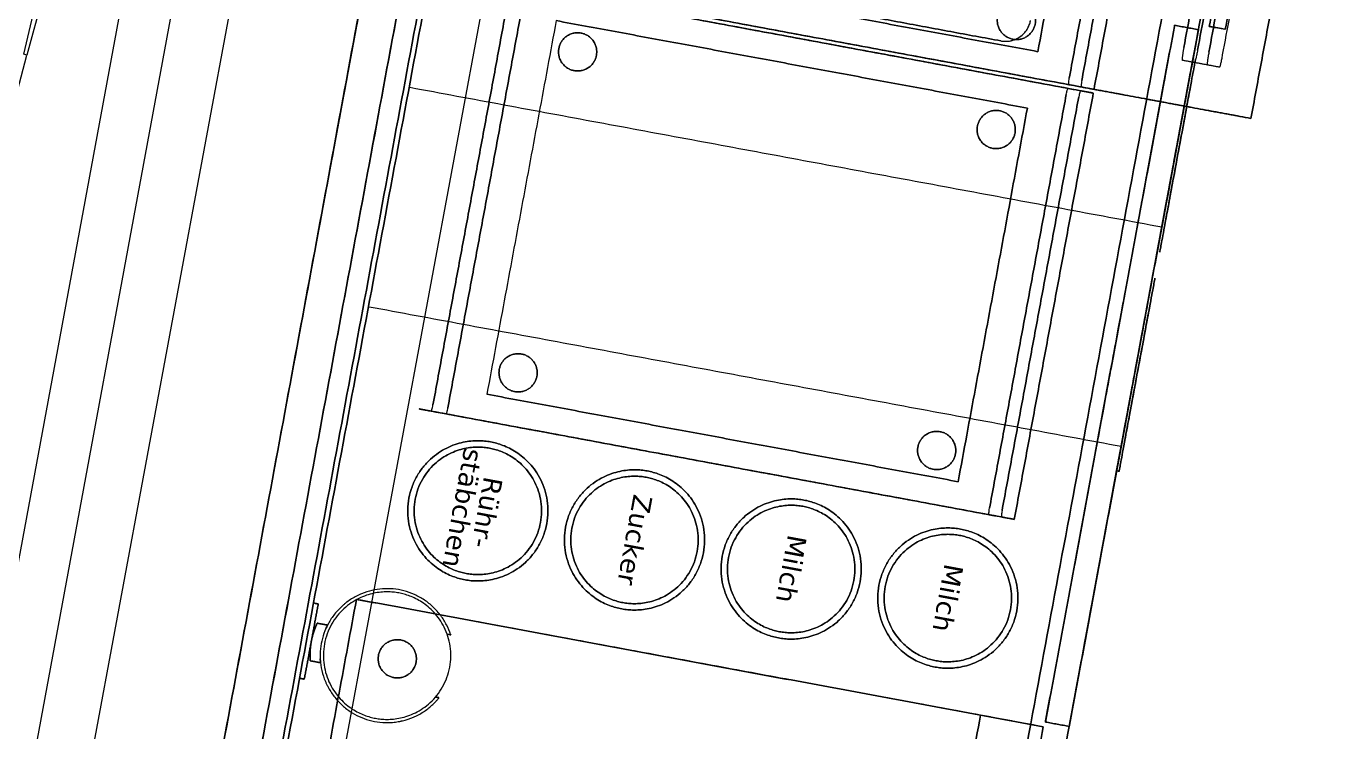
# Model space of a CAD drawing. Header units: millimetres. Extents: x 2027740 to 2136289, y -1533552 to -1491502.
# Drawn here: x 2103195 to 2104223, y -1509597 to -1509043 of the extents above; entities that cross this region are included whole.
import ezdxf

# ---------------------------------------------------------------- set-up
doc = ezdxf.new("R2010")
doc.units = ezdxf.units.MM
doc.header["$MEASUREMENT"] = 0
doc.linetypes.add('DGN Style 4', pattern=[5874.535883, 2935.433295, -1467.716648, 3.669292, -1467.716648])
doc.layers.add('10_Einrichtung', color=7, linetype='Continuous', lineweight=0)
doc.styles.add('Rossmann', font='ARIALN.TTF', dxfattribs={"height": 100})
doc.styles.add('Style-Verdana', font='verdana.ttf')
doc.styles.add('Zeissig', font='verdana.ttf')
doc.dimstyles.new('Rossmann', dxfattribs={"dimtxt": 100, "dimasz": 75, "dimexe": 50, "dimexo": 0.0625, "dimgap": 50, "dimtad": 1, "dimdec": 3, "dimlfac": 0.001, "dimzin": 3, "dimtxsty": 'Rossmann', "dimcen": 0, "dimadec": 3, "dimazin": 0, "dimtfac": 1, "dimtdec": 0, "dimtofl": 0, "dimtmove": 0, "dimatfit": 1, "dimfxl": 200, "dimfxlon": 1, "dimfrac": 2, "dimtolj": 1, "dimtzin": 3, "dimarcsym": 0})

# ---------------------------------------------------------------- blocks, each defined once
blk = doc.blocks.new('_Oblique')
at = {"color": 0, "linetype": 'ByBlock', "lineweight": -2}
blk.add_line((0.5, 0.5), (-0.5, -0.5), dxfattribs=at)
blk = doc.blocks.new('*D111')
at = {"layer": '10_Einrichtung', "color": 0, "linetype": 'ByBlock', "lineweight": -2, "transparency": 16777216}
for p, q in [((2101940.2, -1508328.6), (2101985.8, -1508082.8)), ((2103433.1, -1508605), (2103478.6, -1508359.1))]:
    blk.add_line(p, q, dxfattribs=at)
at = {"layer": '10_Einrichtung', "color": 1, "linetype": 'Continuous', "lineweight": -2, "transparency": 16777216}
blk.add_line((2103469.5, -1508408.3), (2101976.6, -1508132), dxfattribs=at)
at = {"layer": 'Defpoints', "color": 0, "linetype": 'Continuous', "lineweight": 0, "transparency": 16777216}
for p in [(2101976.6, -1508132), (2101875.1, -1508680.5), (2103102.2, -1510393)]:
    blk.add_point(p, dxfattribs=at)
at = {"layer": '10_Einrichtung', "color": 1, "linetype": 'Continuous', "lineweight": -2, "transparency": 16777216, "xscale": 75, "yscale": 75, "zscale": 75}
for p, rotation in [((2101976.6, -1508132), 169.5133651908576), ((2103469.5, -1508408.3), 349.5133651908577)]:
    blk.add_blockref('_Oblique', p, dxfattribs=dict(at, rotation=rotation))
at = {"layer": '10_Einrichtung', "color": 0, "linetype": 'Continuous', "lineweight": 0, "transparency": 16777216, "insert": (2102743.1, -1508161.9), "char_height": 100, "attachment_point": 5, "rotation": 349.5134, "style": 'Rossmann'}
blk.add_mtext('\\A1;\\C1;1,518', dxfattribs=at)
blk = doc.blocks.new('*U164')
at = {"layer": '10_Einrichtung', "color": 7, "ltscale": 2148.433471}
for p, q in [((222, 500), (287.6, -387.1)), ((287.6, -387.1), (285.3, -387.6))]:
    blk.add_line(p, q, dxfattribs=at)
at = {"layer": '10_Einrichtung', "color": 7, "ltscale": 1.074217}
for p, q in [((285.3, -387.6), (290.8, -500.8)), ((297, -500.8), (287.6, -387.1))]:
    blk.add_line(p, q, dxfattribs=at)
blk = doc.blocks.new('*U181')
at = {"layer": '10_Einrichtung', "color": 7, "linetype": 'Continuous', "lineweight": 0}
for points in [[(1040, 324), (-1040, 324)], [(-1040, 324), (1040, 324)], [(-447.7, 324), (106, 324)], [(-447.7, 324), (106, 324)], [(-447.7, 324), (106, 324)], [(-447.7, 324), (106, 324)], [(-447.7, 305), (106, 305)], [(-447.7, 305), (106, 305)], [(106, 305), (-447.7, 305)], [(106, 305), (-447.7, 305)], [(-1010, 294), (1010, 294)], [(1010, 294), (-1010, 294)], [(-969.2, -296.4), (969.2, -296.4)], [(969.2, -296.4), (-969.2, -296.4)]]:
    blk.add_open_spline(points, degree=1, dxfattribs=at)
at = {"layer": '10_Einrichtung', "lineweight": 0}
for points, degree in [([(-448.7, 305), (-448.7, 324)], 1), ([(-448.7, 324), (107, 324)], 1), ([(-447.7, 324), (-448, 324), (-448.4, 324), (-448.7, 324)], 3), ([(107, 324), (-448.7, 324)], 1), ([(-448.7, 305), (-448.7, 324)], 1), ([(-448.7, 305), (-448.7, 324)], 1), ([(-448.7, 305), (-448.7, 324)], 1), ([(-448.7, 305), (-448.7, 324)], 1), ([(-448.7, 324), (-447.7, 324)], 1), ([(-447.7, 324), (-448.7, 324)], 1), ([(-448.7, 324), (-448.7, 305)], 1), ([(-448.7, 324), (107, 324)], 1), ([(-448.7, 305), (-448.7, 324)], 1), ([(107, 324), (-448.7, 324)], 1), ([(-448.7, 324), (-448.4, 324), (-448, 324), (-447.7, 324)], 3), ([(-448.7, 305), (-448.7, 324)], 1), ([(-447.7, 324), (106, 324)], 1), ([(106, 324), (-447.7, 324)], 1), ([(-447.7, 324), (106, 324)], 1), ([(106, 324), (-447.7, 324)], 1), ([(-291.2, 324), (-291.2, -276)], 1), ([(-291.2, 324), (-291.2, -276)], 1), ([(-116.2, 324), (-116.2, -276)], 1), ([(-116.2, 324), (-116.2, -276)], 1), ([(-96.7, 326), (-96.7, 324)], 1), ([(-96.7, 326), (-96.7, 324)], 1), ([(-96.7, 326), (-96.7, 324)], 1), ([(107, 324), (106, 324)], 1), ([(106, 324), (107, 324)], 1), ([(106, 324), (107, 324)], 1), ([(107, 324), (106, 324)], 1), ([(107, 305), (107, 324)], 1), ([(107, 305), (107, 324)], 1), ([(107, 305), (107, 324)], 1), ([(107, 324), (107, 305)], 1), ([(107, 305), (107, 324)], 1), ([(107, 305), (107, 324)], 1), ([(107, 305), (107, 324)], 1), ([(107, 305), (107, 324)], 1), ([(-448.7, 305), (107, 305)], 1), ([(-448.7, 305), (-448.4, 305), (-448, 305), (-447.7, 305)], 3), ([(-448.7, 305), (107, 305)], 1), ([(-447.7, 305), (-448.7, 305)], 1), ([(-448.7, 305), (-447.7, 305)], 1), ([(-448.7, 305), (107, 305)], 1), ([(-447.7, 305), (-448, 305), (-448.4, 305), (-448.7, 305)], 3), ([(-448.7, 305), (107, 305)], 1), ([(-447.7, 305), (106, 305)], 1), ([(-447.7, 305), (106, 305)], 1), ([(-447.7, 305), (106, 305)], 1), ([(-447.7, 305), (106, 305)], 1), ([(106, 305), (107, 305)], 1), ([(107, 305), (106, 305)], 1), ([(106, 305), (106.3, 305), (106.7, 305), (107, 305)], 3), ([(106, 305), (107, 305)], 1), ([(709, 304), (111, 304)], 1), ([(709, 304), (111, 304)], 1), ([(111, 304), (111, -244)], 1), ([(111, 304), (111, 254)], 1), ([(111, 304), (111, -244)], 1), ([(709, 304), (111, 304)], 1), ([(111, 304), (709, 304)], 1), ([(111, -244), (111, 304)], 1), ([(111, 304), (111, 254)], 1), ([(111, 254), (111, -244)], 1), ([(111, 254), (111, -244)], 1), ([(709, 254), (111, 254)], 1), ([(709, 254), (111, 254)], 1), ([(111, 254), (111, -244)], 1), ([(709, 254), (111, 254)], 1), ([(111, 254), (709, 254)], 1), ([(125, -166.5), (125, -169)], 1), ([(125, -166.5), (125, -169)], 1), ([(125, -166.5), (125, -169)], 1), ([(125, -166.5), (125, -169)], 1), ([(175, -166.5), (175, -168.9)], 1), ([(175, -166.5), (175, -168.9)], 1), ([(175, -166.5), (175, -168.9)], 1), ([(175, -168.9), (175, -166.5)], 1), ([(709, -244), (111, -244)], 1), ([(709, -244), (111, -244)], 1), ([(111, -244), (709, -244)], 1), ([(709, -244), (111, -244)], 1), ([(135, -262.6), (135, -270.8)], 1), ([(135, -262.6), (135, -270.8)], 1), ([(135, -262.6), (135, -270.8)], 1), ([(135, -262.6), (135, -270.8)], 1), ([(135, -262.6), (136, -262.9), (137, -263.2), (138, -263.4)], 3), ([(138, -263.4), (137, -263.2), (136, -262.9), (135, -262.6)], 3), ([(135, -262.6), (135, -270.8)], 1), ([(135, -270.8), (135, -262.6)], 1), ([(135, -270.8), (135, -262.6)], 1), ([(135, -270.8), (135, -262.6)], 1), ([(135, -270.8), (135, -262.6)], 1), ([(135, -270.8), (135, -262.6)], 1), ([(138, -263.4), (137, -263.2), (136, -262.9), (135, -262.6)], 3), ([(135, -262.6), (136, -262.9), (137, -263.2), (138, -263.4)], 3), ([(135, -262.6), (135, -270.8)], 1), ([(135, -270.8), (135, -262.6)], 1), ([(165, -262.6), (164, -262.9), (163, -263.2), (162, -263.4)], 3), ([(162, -263.4), (163, -263.2), (164, -262.9), (165, -262.6)], 3), ([(165, -262.6), (164, -262.9), (163, -263.2), (162, -263.4)], 3), ([(162, -263.4), (163, -263.2), (164, -262.9), (165, -262.6)], 3), ([(165, -262.6), (165, -270.8)], 1), ([(165, -262.6), (165, -270.8)], 1), ([(165, -262.6), (165, -270.8)], 1), ([(165, -262.6), (165, -270.8)], 1), ([(165, -262.6), (165, -270.8)], 1), ([(165, -262.6), (165, -270.8)], 1), ([(165, -270.8), (165, -262.6)], 1), ([(165, -270.8), (165, -262.6)], 1), ([(165, -270.8), (165, -262.6)], 1), ([(165, -270.8), (165, -262.6)], 1), ([(165, -270.8), (165, -262.6)], 1), ([(165, -262.6), (165, -270.8)], 1), ([(970, -276.6), (-970, -276.6)], 1), ([(970, -276.6), (-970, -276.6)], 1), ([(970, -276.6), (-970, -276.6)], 1), ([(970, -276.6), (-970, -276.6)], 1), ([(970, -276.6), (-970, -276.6)], 1), ([(970, -276.6), (-970, -276.6)], 1), ([(970, -276.6), (-970, -276.6)], 1), ([(970, -276.6), (-970, -276.6)], 1), ([(970, -276.6), (-970, -276.6)], 1), ([(970, -276.6), (-970, -276.6)], 1), ([(970, -276.6), (-970, -276.6)], 1), ([(970, -276.6), (-970, -276.6)], 1), ([(970, -276.6), (-970, -276.6)], 1), ([(970, -276.6), (-970, -276.6)], 1), ([(970, -276.6), (-970, -276.6)], 1), ([(970, -276.6), (-970, -276.6)], 1), ([(970, -276.6), (-970, -276.6)], 1), ([(-970, -276.6), (970, -276.6)], 1), ([(970, -276.6), (-970, -276.6)], 1), ([(-970, -276.6), (970, -276.6)], 1), ([(970, -276.6), (-970, -276.6)], 1), ([(-970, -276.6), (970, -276.6)], 1), ([(970, -276.6), (-970, -276.6)], 1), ([(-970, -276.6), (970, -276.6)], 1), ([(970, -276.6), (-970, -276.6)], 1), ([(970, -276.6), (-970, -276.6)], 1), ([(970, -276.6), (-970, -276.6)], 1), ([(-970, -276.6), (970, -276.6)], 1), ([(970, -276.6), (-970, -276.6)], 1), ([(-970, -276.6), (970, -276.6)], 1), ([(970, -276.6), (-970, -276.6)], 1), ([(970, -276.6), (-970, -276.6)], 1), ([(970, -276.6), (-970, -276.6)], 1), ([(-970, -276.6), (970, -276.6)], 1), ([(970, -276.6), (-970, -276.6)], 1), ([(-970, -276.6), (970, -276.6)], 1), ([(970, -276.6), (-970, -276.6)], 1), ([(-970, -276.6), (970, -276.6)], 1), ([(970, -276.6), (-970, -276.6)], 1), ([(-970, -276.6), (970, -276.6)], 1), ([(970, -276.6), (-970, -276.6)], 1), ([(120, -272.8), (120, -275.8)], 1), ([(150, -272.8), (120, -272.8)], 1), ([(150, -272.8), (120, -272.8)], 1), ([(120, -272.8), (120, -275.8)], 1), ([(120, -272.8), (120, -275.8)], 1), ([(120, -272.8), (120, -275.8)], 1), ([(120, -272.8), (120, -275.8)], 1), ([(150, -272.8), (120, -272.8)], 1), ([(120, -272.8), (150, -272.8)], 1), ([(120, -272.8), (120, -275.8)], 1), ([(120, -272.8), (150, -272.8)], 1), ([(120, -272.8), (150, -272.8)], 1), ([(120, -275.8), (120, -272.8)], 1), ([(120, -275.8), (120, -272.8)], 1), ([(120, -275.8), (120, -272.8)], 1), ([(120, -275.8), (120, -272.8)], 1), ([(150, -272.8), (120, -272.8)], 1), ([(120, -272.8), (150, -272.8)], 1), ([(120, -272.8), (120, -275.8)], 1), ([(120, -272.8), (120, -275.8)], 1), ([(180, -272.8), (150, -272.8)], 1), ([(180, -272.8), (150, -272.8)], 1), ([(150, -272.8), (180, -272.8)], 1), ([(180, -272.8), (150, -272.8)], 1), ([(150, -272.8), (180, -272.8)], 1), ([(150, -272.8), (180, -272.8)], 1), ([(150, -272.8), (180, -272.8)], 1), ([(180, -272.8), (150, -272.8)], 1), ([(180, -272.8), (180, -275.8)], 1), ([(180, -272.8), (180, -275.8)], 1), ([(180, -272.8), (180, -275.8)], 1), ([(180, -272.8), (180, -275.8)], 1), ([(180, -275.8), (180, -272.8)], 1), ([(180, -272.8), (180, -275.8)], 1), ([(180, -275.8), (180, -272.8)], 1), ([(180, -275.8), (180, -272.8)], 1), ([(180, -275.8), (180, -272.8)], 1), ([(180, -275.8), (180, -272.8)], 1), ([(180, -272.8), (180, -275.8)], 1), ([(180, -275.8), (180, -272.8)], 1), ([(970, -280.6), (-970, -280.6)], 1), ([(970, -280.6), (-970, -280.6)], 1), ([(970, -280.6), (-970, -280.6)], 1), ([(970, -280.6), (-970, -280.6)], 1), ([(970, -280.6), (-970, -280.6)], 1), ([(970, -280.6), (-970, -280.6)], 1), ([(970, -280.6), (-970, -280.6)], 1), ([(970, -280.6), (-970, -280.6)], 1), ([(970, -280.6), (-970, -280.6)], 1), ([(970, -280.6), (-970, -280.6)], 1), ([(970, -280.6), (-970, -280.6)], 1), ([(970, -280.6), (-970, -280.6)], 1), ([(970, -280.6), (-970, -280.6)], 1), ([(970, -280.6), (-970, -280.6)], 1), ([(970, -280.6), (-970, -280.6)], 1), ([(-970, -280.6), (970, -280.6)], 1), ([(970, -280.6), (-970, -280.6)], 1), ([(-970, -280.6), (970, -280.6)], 1), ([(970, -280.6), (-970, -280.6)], 1), ([(-970, -280.6), (970, -280.6)], 1), ([(970, -280.6), (-970, -280.6)], 1), ([(-970, -280.6), (970, -280.6)], 1), ([(970, -280.6), (-970, -280.6)], 1), ([(-970, -280.6), (970, -280.6)], 1), ([(970, -280.6), (-970, -280.6)], 1), ([(-970, -280.6), (970, -280.6)], 1), ([(970, -280.6), (-970, -280.6)], 1), ([(-970, -280.6), (970, -280.6)], 1), ([(970, -280.6), (-970, -280.6)], 1), ([(-970, -280.6), (970, -280.6)], 1), ([(970, -280.6), (-970, -280.6)], 1), ([(-970, -280.6), (970, -280.6)], 1), ([(970, -280.6), (-970, -280.6)], 1), ([(-970, -280.6), (970, -280.6)], 1), ([(970, -280.6), (-970, -280.6)], 1), ([(-970, -280.6), (970, -280.6)], 1), ([(970, -280.6), (-970, -280.6)], 1), ([(970, -296.4), (-970, -296.4)], 1), ([(970, -296.4), (-970, -296.4)], 1), ([(970, -296.4), (-970, -296.4)], 1), ([(970, -296.4), (-970, -296.4)], 1), ([(969, -296.4), (-969, -296.4)], 1), ([(-969, -296.4), (969, -296.4)], 1), ([(969, -296.4), (-969, -296.4)], 1), ([(-969, -296.4), (969, -296.4)], 1), ([(969, -296.4), (-969, -296.4)], 1), ([(969, -296.4), (-969, -296.4)], 1), ([(969, -296.4), (-969, -296.4)], 1), ([(-969, -296.4), (969, -296.4)], 1), ([(970, -326), (-970, -326)], 1), ([(-970, -326), (970, -326)], 1), ([(970, -326), (-970, -326)], 1), ([(-970, -326), (970, -326)], 1), ([(969, -326), (-969, -326)], 1), ([(969, -326), (-969, -326)], 1), ([(969, -326), (-969, -326)], 1), ([(969, -326), (-969, -326)], 1), ([(969, -326), (-969, -326)], 1), ([(969, -326), (-969, -326)], 1), ([(-969, -326), (969, -326)], 1), ([(969, -326), (-969, -326)], 1)]:
    blk.add_open_spline(points, degree=degree, dxfattribs=at)
for points, weights, degree, knots in [([(-271.7, 326), (-271.7, 326), (-425.7, 326), (-425.7, 326), (-425.7, 326), (-271.7, 326), (-271.7, 326)], [1, 0.333333333333, 0.333333333333, 1, 0.333333333333, 0.333333333333, 1], 3, [0, 0, 0, 0, 0.5, 0.5, 0.5, 1, 1, 1, 1]), ([(-271.7, 324), (-271.7, 324), (-425.7, 324), (-425.7, 324), (-425.7, 324), (-271.7, 324), (-271.7, 324)], [1, 0.333333333333, 0.333333333333, 1, 0.333333333333, 0.333333333333, 1], 3, [0, 0, 0, 0, 0.5, 0.5, 0.5, 1, 1, 1, 1]), ([(-291.2, 324), (-291.2, 324), (-406.2, 324), (-406.2, 324), (-406.2, 324), (-291.2, 324), (-291.2, 324)], [1, 0.333333333333, 0.333333333333, 1, 0.333333333333, 0.333333333333, 1], 3, [0, 0, 0, 0, 0.5, 0.5, 0.5, 1, 1, 1, 1]), ([(-293.2, 326), (-293.2, 326), (-404.2, 326), (-404.2, 326), (-404.2, 326), (-293.2, 326), (-293.2, 326)], [1, 0.333333333333, 0.333333333333, 1, 0.333333333333, 0.333333333333, 1], 3, [0, 0, 0, 0, 0.5, 0.5, 0.5, 1, 1, 1, 1]), ([(-96.7, 326), (-96.7, 326), (-250.7, 326), (-250.7, 326), (-250.7, 326), (-96.7, 326), (-96.7, 326)], [1, 0.333333333333, 0.333333333333, 1, 0.333333333333, 0.333333333333, 1], 3, [0, 0, 0, 0, 0.5, 0.5, 0.5, 1, 1, 1, 1]), ([(-96.7, 324), (-96.7, 324), (-250.7, 324), (-250.7, 324), (-250.7, 324), (-96.7, 324), (-96.7, 324)], [1, 0.333333333333, 0.333333333333, 1, 0.333333333333, 0.333333333333, 1], 3, [0, 0, 0, 0, 0.5, 0.5, 0.5, 1, 1, 1, 1]), ([(-116.2, 324), (-116.2, 324), (-231.2, 324), (-231.2, 324), (-231.2, 324), (-116.2, 324), (-116.2, 324)], [1, 0.333333333333, 0.333333333333, 1, 0.333333333333, 0.333333333333, 1], 3, [0, 0, 0, 0, 0.5, 0.5, 0.5, 1, 1, 1, 1]), ([(-118.2, 326), (-118.2, 326), (-229.2, 326), (-229.2, 326), (-229.2, 326), (-118.2, 326), (-118.2, 326)], [1, 0.333333333333, 0.333333333333, 1, 0.333333333333, 0.333333333333, 1], 3, [0, 0, 0, 0, 0.5, 0.5, 0.5, 1, 1, 1, 1]), ([(80.4, 212), (80.4, 102), (-29.6, 102), (-29.6, 212), (-29.6, 322), (80.4, 322), (80.4, 212)], [1, 0.333333333333, 0.333333333333, 1, 0.333333333333, 0.333333333333, 1], 3, [0, 0, 0, 0, 0.5, 0.5, 0.5, 1, 1, 1, 1]), ([(80.4, 212), (80.4, 322), (-29.6, 322), (-29.6, 212), (-29.6, 102), (80.4, 102), (80.4, 212)], [1, 0.333333333333, 0.333333333333, 1, 0.333333333333, 0.333333333333, 1], 3, [0, 0, 0, 0, 0.5, 0.5, 0.5, 1, 1, 1, 1]), ([(75.4, 212), (75.4, 312), (-24.6, 312), (-24.6, 212), (-24.6, 112), (75.4, 112), (75.4, 212)], [1, 0.333333333333, 0.333333333333, 1, 0.333333333333, 0.333333333333, 1], 3, [0, 0, 0, 0, 0.5, 0.5, 0.5, 1, 1, 1, 1]), ([(80.4, 87), (80.4, -23), (-29.6, -23), (-29.6, 87), (-29.6, 197), (80.4, 197), (80.4, 87)], [1, 0.333333333333, 0.333333333333, 1, 0.333333333333, 0.333333333333, 1], 3, [0, 0, 0, 0, 0.5, 0.5, 0.5, 1, 1, 1, 1]), ([(80.4, 87), (80.4, 197), (-29.6, 197), (-29.6, 87), (-29.6, -23), (80.4, -23), (80.4, 87)], [1, 0.333333333333, 0.333333333333, 1, 0.333333333333, 0.333333333333, 1], 3, [0, 0, 0, 0, 0.5, 0.5, 0.5, 1, 1, 1, 1]), ([(75.4, 87), (75.4, 187), (-24.6, 187), (-24.6, 87), (-24.6, -13), (75.4, -13), (75.4, 87)], [1, 0.333333333333, 0.333333333333, 1, 0.333333333333, 0.333333333333, 1], 3, [0, 0, 0, 0, 0.5, 0.5, 0.5, 1, 1, 1, 1]), ([(80.4, -38), (80.4, -148), (-29.6, -148), (-29.6, -38), (-29.6, 72), (80.4, 72), (80.4, -38)], [1, 0.333333333333, 0.333333333333, 1, 0.333333333333, 0.333333333333, 1], 3, [0, 0, 0, 0, 0.5, 0.5, 0.5, 1, 1, 1, 1]), ([(80.4, -38), (80.4, 72), (-29.6, 72), (-29.6, -38), (-29.6, -148), (80.4, -148), (80.4, -38)], [1, 0.333333333333, 0.333333333333, 1, 0.333333333333, 0.333333333333, 1], 3, [0, 0, 0, 0, 0.5, 0.5, 0.5, 1, 1, 1, 1]), ([(75.4, -38), (75.4, 62), (-24.6, 62), (-24.6, -38), (-24.6, -138), (75.4, -138), (75.4, -38)], [1, 0.333333333333, 0.333333333333, 1, 0.333333333333, 0.333333333333, 1], 3, [0, 0, 0, 0, 0.5, 0.5, 0.5, 1, 1, 1, 1]), ([(80.4, -163), (80.4, -273), (-29.6, -273), (-29.6, -163), (-29.6, -53), (80.4, -53), (80.4, -163)], [1, 0.333333333333, 0.333333333333, 1, 0.333333333333, 0.333333333333, 1], 3, [0, 0, 0, 0, 0.5, 0.5, 0.5, 1, 1, 1, 1]), ([(80.4, -163), (80.4, -53), (-29.6, -53), (-29.6, -163), (-29.6, -273), (80.4, -273), (80.4, -163)], [1, 0.333333333333, 0.333333333333, 1, 0.333333333333, 0.333333333333, 1], 3, [0, 0, 0, 0, 0.5, 0.5, 0.5, 1, 1, 1, 1]), ([(75.4, -163), (75.4, -63), (-24.6, -63), (-24.6, -163), (-24.6, -263), (75.4, -263), (75.4, -163)], [1, 0.333333333333, 0.333333333333, 1, 0.333333333333, 0.333333333333, 1], 3, [0, 0, 0, 0, 0.5, 0.5, 0.5, 1, 1, 1, 1]), ([(125, -166.5), (125, -166.4), (124.9, -166.3), (124.8, -166.2), (124.7, -166.3)], [1, 0.868619939292, 1, 0.868619939292, 1], 2, [0, 0, 0, 0.5, 0.5, 1, 1, 1]), ([(124.7, -166.3), (124.8, -166.2), (124.9, -166.3), (125, -166.4), (125, -166.5)], [1, 0.868619939293, 1, 0.868619939293, 1], 2, [0, 0, 0, 0.5, 0.5, 1, 1, 1]), ([(136, -204), (136, -189), (151, -189), (166, -189), (166, -204), (166, -219), (151, -219), (136, -219), (136, -204)], [1, 0.707106781187, 1, 0.707106781187, 1, 0.707106781187, 1, 0.707106781187, 1], 2, [0, 0, 0, 0.25, 0.25, 0.5, 0.5, 0.75, 0.75, 1, 1, 1]), ([(136, -204), (136, -219), (151, -219), (166, -219), (166, -204), (166, -189), (151, -189), (136, -189), (136, -204)], [1, 0.707106781187, 1, 0.707106781187, 1, 0.707106781187, 1, 0.707106781187, 1], 2, [0, 0, 0, 0.25, 0.25, 0.5, 0.5, 0.75, 0.75, 1, 1, 1])]:
    blk.add_rational_spline(points, weights, degree=degree, knots=knots, dxfattribs=at)
at = {"layer": '10_Einrichtung', "color": 7, "linetype": 'Continuous', "lineweight": 0}
for points in [[(-288.7, 324), (-288.7, 324), (-408.7, 324), (-408.7, 324), (-408.7, 324), (-288.7, 324), (-288.7, 324)], [(-113.7, 324), (-113.7, 324), (-233.7, 324), (-233.7, 324), (-233.7, 324), (-113.7, 324), (-113.7, 324)], [(-288.7, 305), (-288.7, 305), (-408.7, 305), (-408.7, 305), (-408.7, 305), (-288.7, 305), (-288.7, 305)], [(-113.7, 305), (-113.7, 305), (-233.7, 305), (-233.7, 305), (-233.7, 305), (-113.7, 305), (-113.7, 305)]]:
    blk.add_rational_spline(points, [1, 0.333333333333, 0.333333333333, 1, 0.333333333333, 0.333333333333, 1], degree=3, knots=[0, 0, 0, 0, 0.5, 0.5, 0.5, 1, 1, 1, 1], dxfattribs=at)
at = {"layer": '10_Einrichtung', "color": 254, "lineweight": 0}
for points in [[(-291.2, 324), (-291.2, -276)], [(-116.2, 324), (-116.2, -276)]]:
    blk.add_open_spline(points, degree=1, dxfattribs=at)
for points in [[(75.4, 212), (75.4, 112), (-24.6, 112), (-24.6, 212), (-24.6, 312), (75.4, 312), (75.4, 212)], [(75.4, 87), (75.4, -13), (-24.6, -13), (-24.6, 87), (-24.6, 187), (75.4, 187), (75.4, 87)], [(75.4, -38), (75.4, -138), (-24.6, -138), (-24.6, -38), (-24.6, 62), (75.4, 62), (75.4, -38)], [(75.4, -163), (75.4, -263), (-24.6, -263), (-24.6, -163), (-24.6, -63), (75.4, -63), (75.4, -163)], [(200, -212.3), (200, -312.3), (100, -312.3), (100, -212.3), (100, -112.3), (200, -112.3), (200, -212.3)]]:
    blk.add_rational_spline(points, [1, 0.333333333333, 0.333333333333, 1, 0.333333333333, 0.333333333333, 1], degree=3, knots=[0, 0, 0, 0, 0.5, 0.5, 0.5, 1, 1, 1, 1], dxfattribs=at)
at = {"layer": '10_Einrichtung', "lineweight": 0}
blk.add_open_spline([(124.7, -166.3), (122.3, -167.6), (120, -169.1), (117.8, -170.8), (115.5, -172.6), (113.4, -174.5), (111.5, -176.6), (109.5, -178.8), (107.7, -181.1), (106, -183.6), (105.2, -184.9), (104.5, -186.1), (103.7, -187.5), (103, -188.8), (102.4, -190.1), (101.8, -191.5), (100.6, -194.3), (99.7, -197.1), (99, -200), (98.3, -202.9), (97.8, -205.8), (97.6, -208.7), (97.4, -211.6), (97.5, -214.5), (97.7, -217.3), (98, -220.1), (98.5, -222.8), (99.2, -225.5), (99.9, -228.1), (100.8, -230.7), (101.9, -233.3), (103, -235.9), (104.4, -238.4), (105.9, -240.8), (107.5, -243.3), (109.3, -245.6), (111.3, -247.8), (112.4, -248.9), (113.4, -250), (114.5, -251), (115.1, -251.5), (115.6, -252), (116.2, -252.5), (116.5, -252.7), (116.8, -253), (117.1, -253.2), (117.4, -253.4), (117.7, -253.7), (118, -253.9), (120.3, -255.7), (122.8, -257.3), (125.5, -258.7), (128.1, -260.1), (130.8, -261.3), (133.6, -262.2), (136.4, -263.1), (139.1, -263.7), (142, -264.2), (144.7, -264.6), (147.4, -264.8), (150.2, -264.8), (153, -264.8), (155.7, -264.6), (158.4, -264.1), (161.3, -263.7), (164, -263), (166.8, -262.1), (169.6, -261.1), (172.3, -259.9), (174.9, -258.5), (176.2, -257.8), (177.5, -257.1), (178.7, -256.2), (179.4, -255.8), (180, -255.4), (180.6, -255), (180.9, -254.7), (181.2, -254.5), (181.5, -254.3), (181.6, -254.2), (181.8, -254.1), (181.9, -254), (182.1, -253.8), (182.2, -253.7), (182.4, -253.6), (184.7, -251.8), (186.9, -249.7), (188.9, -247.5), (190.9, -245.3), (192.7, -243), (194.3, -240.5), (195.8, -238.1), (197.2, -235.5), (198.3, -232.9), (199.4, -230.4), (200.3, -227.7), (200.9, -225.1), (201.6, -222.4), (202.1, -219.7), (202.3, -216.9), (202.5, -214.1), (202.6, -211.2), (202.3, -208.3), (202.1, -205.4), (201.7, -202.5), (200.9, -199.6), (200.6, -198.1), (200.2, -196.7), (199.7, -195.3), (199.4, -194.6), (199.2, -193.9), (198.9, -193.2), (198.8, -192.8), (198.6, -192.5), (198.5, -192.1), (198.4, -192), (198.3, -191.8), (198.3, -191.6), (198.2, -191.5), (198.1, -191.3), (198, -191.1), (196.8, -188.4), (195.4, -185.7), (193.7, -183.2), (192.1, -180.8), (190.3, -178.5), (188.2, -176.3), (186.3, -174.2), (184.1, -172.3), (181.9, -170.6), (180.8, -169.7), (179.6, -168.9), (178.5, -168.2), (177.9, -167.8), (177.3, -167.5), (176.7, -167.1), (176.4, -166.9), (176.1, -166.8), (175.8, -166.6), (175.7, -166.5), (175.5, -166.4), (175.4, -166.4), (175.3, -166.3), (175.3, -166.3), (175.3, -166.3), (175.2, -166.3), (175.2, -166.3), (175.2, -166.3), (175.1, -166.3), (175.1, -166.3), (175, -166.3), (175, -166.4), (175, -166.4), (175, -166.5)], degree=3, knots=[0, 0, 0, 0, 0.03125, 0.03125, 0.03125, 0.0625, 0.0625, 0.0625, 0.09375, 0.09375, 0.09375, 0.109375, 0.109375, 0.109375, 0.125, 0.125, 0.125, 0.15625, 0.15625, 0.15625, 0.1875, 0.1875, 0.1875, 0.21875, 0.21875, 0.21875, 0.25, 0.25, 0.25, 0.28125, 0.28125, 0.28125, 0.3125, 0.3125, 0.3125, 0.34375, 0.34375, 0.34375, 0.359375, 0.359375, 0.359375, 0.367188, 0.367188, 0.367188, 0.371094, 0.371094, 0.371094, 0.375, 0.375, 0.375, 0.40625, 0.40625, 0.40625, 0.4375, 0.4375, 0.4375, 0.46875, 0.46875, 0.46875, 0.5, 0.5, 0.5, 0.53125, 0.53125, 0.53125, 0.5625, 0.5625, 0.5625, 0.59375, 0.59375, 0.59375, 0.609375, 0.609375, 0.609375, 0.617188, 0.617188, 0.617188, 0.621094, 0.621094, 0.621094, 0.623047, 0.623047, 0.623047, 0.625, 0.625, 0.625, 0.65625, 0.65625, 0.65625, 0.6875, 0.6875, 0.6875, 0.71875, 0.71875, 0.71875, 0.75, 0.75, 0.75, 0.78125, 0.78125, 0.78125, 0.8125, 0.8125, 0.8125, 0.84375, 0.84375, 0.84375, 0.859375, 0.859375, 0.859375, 0.867188, 0.867188, 0.867188, 0.871094, 0.871094, 0.871094, 0.873047, 0.873047, 0.873047, 0.875, 0.875, 0.875, 0.90625, 0.90625, 0.90625, 0.9375, 0.9375, 0.9375, 0.96875, 0.96875, 0.96875, 0.984375, 0.984375, 0.984375, 0.992188, 0.992188, 0.992188, 0.996094, 0.996094, 0.996094, 0.998047, 0.998047, 0.998047, 0.998535, 0.998535, 0.998535, 0.999023, 0.999023, 0.999023, 0.999512, 0.999512, 0.999512, 1, 1, 1, 1], dxfattribs=at)
for points in [[(135, -270.8), (139.9, -272.1), (144.9, -272.8), (150, -272.8)], [(150, -272.8), (144.9, -272.8), (139.9, -272.1), (135, -270.8)], [(135, -270.8), (139.9, -272.1), (144.9, -272.8), (150, -272.8)], [(150, -272.8), (144.9, -272.8), (139.9, -272.1), (135, -270.8)], [(150, -272.8), (155.1, -272.8), (160.1, -272.1), (165, -270.8)], [(165, -270.8), (160.1, -272.1), (155.1, -272.8), (150, -272.8)], [(150, -272.8), (155.1, -272.8), (160.1, -272.1), (165, -270.8)], [(165, -270.8), (160.1, -272.1), (155.1, -272.8), (150, -272.8)]]:
    blk.add_rational_spline(points, [1, 0.993881698123, 0.993881698123, 1], degree=3, dxfattribs=at)
blk = doc.blocks.new('From Smart Solid')
at = {"layer": '10_Einrichtung', "color": 254, "linetype": 'Continuous', "lineweight": 0}
for points in [[(0, 15), (15, 15), (15, 0), (15, -15), (0, -15), (-15, -15), (-15, 0), (-15, 15), (0, 15)], [(0, 15), (-15, 15), (-15, 0), (-15, -15), (0, -15), (15, -15), (15, 0), (15, 15), (0, 15)]]:
    blk.add_rational_spline(points, [1, 0.707106781187, 1, 0.707106781187, 1, 0.707106781187, 1, 0.707106781187, 1], degree=2, knots=[0, 0, 0, 0.25, 0.25, 0.5, 0.5, 0.75, 0.75, 1, 1, 1], dxfattribs=at)
blk = doc.blocks.new('From Smart Solid_1')
at = {"layer": '10_Einrichtung', "color": 254, "linetype": 'Continuous', "lineweight": 0}
for points in [[(0, -15), (-15, -15), (-15, 0), (-15, 15), (0, 15), (15, 15), (15, 0), (15, -15), (0, -15)], [(0, -15), (15, -15), (15, 0), (15, 15), (0, 15), (-15, 15), (-15, 0), (-15, -15), (0, -15)]]:
    blk.add_rational_spline(points, [1, 0.707106781187, 1, 0.707106781187, 1, 0.707106781187, 1, 0.707106781187, 1], degree=2, knots=[0, 0, 0, 0.25, 0.25, 0.5, 0.5, 0.75, 0.75, 1, 1, 1], dxfattribs=at)
blk = doc.blocks.new('From Smart Solid_2')
at = {"layer": '10_Einrichtung', "color": 254, "linetype": 'Continuous', "lineweight": 0}
for points in [[(0, 15), (15, 15), (15, 0), (15, -15), (0, -15), (-15, -15), (-15, 0), (-15, 15), (0, 15)], [(0, 15), (-15, 15), (-15, 0), (-15, -15), (0, -15), (15, -15), (15, 0), (15, 15), (0, 15)]]:
    blk.add_rational_spline(points, [1, 0.707106781187, 1, 0.707106781187, 1, 0.707106781187, 1, 0.707106781187, 1], degree=2, knots=[0, 0, 0, 0.25, 0.25, 0.5, 0.5, 0.75, 0.75, 1, 1, 1], dxfattribs=at)
blk = doc.blocks.new('From Smart Solid_3')
at = {"layer": '10_Einrichtung', "color": 254, "linetype": 'Continuous', "lineweight": 0}
for points in [[(0, -15), (-15, -15), (-15, 0), (-15, 15), (0, 15), (15, 15), (15, 0), (15, -15), (0, -15)], [(0, -15), (15, -15), (15, 0), (15, 15), (0, 15), (-15, 15), (-15, 0), (-15, -15), (0, -15)]]:
    blk.add_rational_spline(points, [1, 0.707106781187, 1, 0.707106781187, 1, 0.707106781187, 1, 0.707106781187, 1], degree=2, knots=[0, 0, 0, 0.25, 0.25, 0.5, 0.5, 0.75, 0.75, 1, 1, 1], dxfattribs=at)
blk = doc.blocks.new('From Smart Solid_6')
at = {"layer": '10_Einrichtung', "color": 254, "linetype": 'Continuous', "lineweight": 0}
for points in [[(0, 15), (15, 15), (15, 0), (15, -15), (0, -15), (-15, -15), (-15, 0), (-15, 15), (0, 15)], [(0, 15), (-15, 15), (-15, 0), (-15, -15), (0, -15), (15, -15), (15, 0), (15, 15), (0, 15)]]:
    blk.add_rational_spline(points, [1, 0.707106781187, 1, 0.707106781187, 1, 0.707106781187, 1, 0.707106781187, 1], degree=2, knots=[0, 0, 0, 0.25, 0.25, 0.5, 0.5, 0.75, 0.75, 1, 1, 1], dxfattribs=at)
blk = doc.blocks.new('*U182')
at = {"layer": '10_Einrichtung', "color": 7, "linetype": 'Continuous', "lineweight": 0}
for points, degree in [([(100, 303.2), (-240, 303.2)], 1), ([(-240, 303.2), (100, 303.2)], 1), ([(100, 303.2), (-240, 303.2)], 1), ([(-240, 303.2), (100, 303.2)], 1), ([(100, 303.2), (100, 166.7)], 1), ([(100, 303.2), (100, 160)], 1), ([(100, 166.7), (100, 303.2)], 1), ([(100, 303.2), (100, 160)], 1), ([(100, 160), (100, 303.2)], 1), ([(100, 303.2), (100, 166.7)], 1), ([(55, 272.3), (-195, 272.3)], 1), ([(55, 272.3), (-195, 272.3)], 1), ([(35, 270.7), (-175, 270.7)], 1), ([(35, 270.7), (35, 262.9)], 1), ([(35, 270.7), (35, 262.9)], 1), ([(65, 271.8), (65, 261.8)], 1), ([(65, 271.8), (65, 251.8)], 1), ([(65, 271.8), (65, 251.8)], 1), ([(65, 271.8), (65, 261.8)], 1), ([(55, 261.3), (-195, 261.3)], 1), ([(-195, 261.3), (55, 261.3)], 1), ([(35, 257.9), (-175, 257.9)], 1), ([(35, 265.7), (35, 257.9)], 1), ([(35, 265.7), (35, 257.9)], 1), ([(35, 257.9), (35, 262.9)], 1), ([(65, 261.8), (65, 241.8)], 1), ([(65, 261.8), (65, 241.8)], 1), ([(55, 252.3), (-195, 252.3)], 1), ([(-195, 252.3), (55, 252.3)], 1), ([(65, 251.8), (65, 241.8)], 1), ([(65, 251.8), (65, 241.8)], 1), ([(55, 241.3), (-195, 241.3)], 1), ([(-195, 241.3), (55, 241.3)], 1), ([(100, 178), (-240, 178)], 1), ([(-240, 178), (100, 178)], 1), ([(100, 178), (-240, 178)], 1), ([(100, 178), (-240, 178)], 1), ([(-240, 178), (100, 178)], 1), ([(100, 178), (-240, 178)], 1), ([(-240, 178), (100, 178)], 1), ([(100, 166.7), (100, 173.5), (100, 177.3), (100, 178)], 3), ([(100, 178), (100, 177.9), (100, 177.9), (100, 177.8)], 3), ([(100, 177.8), (100, 178)], 1), ([(100, 178), (100, 177.3), (100, 173.5), (100, 166.7)], 3), ([(100, 177.8), (100, 177.8), (100, 177.8), (100, 177.8)], 3), ([(100, 177.8), (100, 177.1), (100, 174.5), (100, 170.1)], 3), ([(100, 177.8), (100, 177.8)], 1), ([(100, 170.1), (100, 174.5), (100, 177.1), (100, 177.8)], 3), ([(443, 178), (103, 178)], 1), ([(443, 178), (103, 178)], 1), ([(103, 178), (443, 178)], 1), ([(443, 178), (103, 178)], 1), ([(103, 178), (443, 178)], 1), ([(103, 178), (103, 177), (103, 170.3), (103, 158)], 3), ([(103, 177.8), (103, 177.9), (103, 177.9), (103, 178)], 3), ([(443, 178), (103, 178)], 1), ([(103, 178), (103, 177.8)], 1), ([(103, 178), (443, 178)], 1), ([(103, 170.1), (103, 174.5), (103, 177.1), (103, 177.8)], 3), ([(103, 177.8), (103, 177.8), (103, 177.8), (103, 177.8)], 3), ([(103, 177.8), (103, 177.8)], 1), ([(103, 177.8), (103, 177.1), (103, 174.5), (103, 170.1)], 3), ([(443, 158), (443, 170.3), (443, 177), (443, 178)], 3), ([(443, 178), (443, 177.9), (443, 177.9), (443, 177.8)], 3), ([(443, 177.8), (443, 178)], 1), ([(443, 177.8), (443, 177.8), (443, 177.8), (443, 177.8)], 3), ([(443, 177.8), (443, 177.1), (443, 174.5), (443, 170.1)], 3), ([(443, 177.8), (443, 177.8)], 1), ([(443, 170.1), (443, 174.5), (443, 177.1), (443, 177.8)], 3), ([(-235, 167.3), (95, 167.3)], 1), ([(95, 167.3), (-235, 167.3)], 1), ([(100, 170.1), (100, 170.1), (100, 170.1), (100, 170)], 3), ([(100, 170), (100, 170.1)], 1), ([(100, 170), (100, 169.8), (100, 169.5), (100, 169.2)], 3), ([(100, 169.2), (100, 170)], 1), ([(100, 169.2), (100, 169.2), (100, 169.2), (100, 169.2)], 3), ([(100, 169.2), (100, 168.8), (100, 168.3), (100, 167.8)], 3), ([(100, 169.2), (100, 169.2)], 1), ([(100, 167.8), (100, 168.3), (100, 168.8), (100, 169.2)], 3), ([(100, -287.3), (100, 167.8)], 1), ([(100, -287.3), (100, 167.8)], 1), ([(100, 167.8), (100, -287.3)], 1), ([(103, 170), (103, 170.1), (103, 170.1), (103, 170.1)], 3), ([(103, 170.1), (103, 170)], 1), ([(103, 169.2), (103, 169.5), (103, 169.8), (103, 170)], 3), ([(103, 170), (103, 169.2)], 1), ([(103, 167.8), (103, 168.3), (103, 168.8), (103, 169.2)], 3), ([(103, 169.2), (103, 169.2), (103, 169.2), (103, 169.2)], 3), ([(103, 169.2), (103, 169.2)], 1), ([(103, 169.2), (103, 168.8), (103, 168.3), (103, 167.8)], 3), ([(103, 167.8), (103, -287.3)], 1), ([(103, 167.8), (103, -287.3)], 1), ([(103, -287.3), (103, 167.8)], 1), ([(108, 167.3), (438, 167.3)], 1), ([(438, 167.3), (108, 167.3)], 1), ([(443, 170.1), (443, 170.1), (443, 170.1), (443, 170)], 3), ([(443, 170), (443, 170.1)], 1), ([(443, 170), (443, 169.8), (443, 169.5), (443, 169.2)], 3), ([(443, 169.2), (443, 170)], 1), ([(443, 169.2), (443, 169.2), (443, 169.2), (443, 169.2)], 3), ([(443, 169.2), (443, 168.8), (443, 168.3), (443, 167.8)], 3), ([(443, 169.2), (443, 169.2)], 1), ([(443, 167.8), (443, 168.3), (443, 168.8), (443, 169.2)], 3), ([(443, -287.3), (443, 167.8)], 1), ([(443, -287.3), (443, 167.8)], 1), ([(443, 167.8), (443, -287.3)], 1), ([(95, 157.3), (-235, 157.3)], 1), ([(-235, 157.3), (95, 157.3)], 1), ([(100, 160), (100, 159.3), (100, 158.7), (100, 158)], 3), ([(100, 158), (100, 158.7), (100, 159.3), (100, 160)], 3), ([(100, 158), (100, -275.6)], 1), ([(100, 158), (100, -275.6)], 1), ([(100, -275.6), (100, 158)], 1), ([(103, -275.6), (103, 158)], 1), ([(103, -275.6), (103, 158)], 1), ([(103, 158), (103, -275.6)], 1), ([(108, 157.3), (438, 157.3)], 1), ([(438, 157.3), (108, 157.3)], 1), ([(443, 158), (443, -275.6)], 1), ([(443, 158), (443, -275.6)], 1), ([(443, -275.6), (443, 158)], 1), ([(-219, 129.3), (79, 129.3)], 1), ([(-219, 129.3), (79, 129.3)], 1), ([(-219, 129.3), (79, 129.3)], 1), ([(-219, 129.3), (79, 129.3)], 1), ([(79, 129.3), (-219, 129.3)], 1), ([(79, 129.3), (79, -246.7)], 1), ([(79, -246.7), (79, 129.3)], 1), ([(79, 129.3), (79, -246.7)], 1), ([(124, 129.3), (422, 129.3)], 1), ([(124, 129.3), (124, -246.7)], 1), ([(124, 129.3), (422, 129.3)], 1), ([(124, 129.3), (422, 129.3)], 1), ([(124, 129.3), (422, 129.3)], 1), ([(422, 129.3), (124, 129.3)], 1), ([(124, -246.7), (124, 129.3)], 1), ([(124, 129.3), (124, -246.7)], 1), ([(422, 129.3), (422, -246.7)], 1), ([(422, -246.7), (422, 129.3)], 1), ([(422, 129.3), (422, -246.7)], 1), ([(76, 99.2), (76, -60.8)], 1), ([(76, 99.2), (76, -60.8)], 1), ([(76, -60.8), (76, 99.2)], 1), ([(124, -246.7), (422, -246.7)], 1), ([(124, -246.7), (422, -246.7)], 1), ([(124, -246.7), (422, -246.7)], 1), ([(124, -246.7), (422, -246.7)], 1), ([(124, -246.7), (422, -246.7)], 1), ([(108, -274.9), (438, -274.9)], 1), ([(438, -274.9), (108, -274.9)], 1), ([(443, -287.3), (443, -303.2), (443, -299.3), (443, -275.6)], 3), ([(108, -286.8), (438, -286.8)], 1), ([(438, -286.8), (108, -286.8)], 1)]:
    blk.add_open_spline(points, degree=degree, dxfattribs=at)
at = {"layer": '10_Einrichtung', "color": 254, "linetype": 'Continuous', "lineweight": 0}
for points in [[(-175, 270.7), (35, 270.7)], [(35, 270.7), (35, 265.7)], [(-175, 257.9), (35, 257.9)], [(35, 265.7), (35, 257.9)]]:
    blk.add_open_spline(points, degree=1, dxfattribs=at)
at = {"layer": '10_Einrichtung', "color": 7, "linetype": 'Continuous', "lineweight": 0}
for points, weights, degree in [([(65, 271.8), (65, 272.3), (55, 272.3)], [1, 0.707106781186, 1], 2), ([(55, 261.3), (65, 261.3), (65, 261.8)], [1, 0.707106781187, 1], 2), ([(55, 252.3), (65, 252.3), (65, 251.8)], [1, 0.707106781187, 1], 2), ([(55, 241.3), (60.9, 241.3), (65, 241.5), (65, 241.8)], [1, 0.804737854124, 0.804737854124, 1], 3), ([(103, 158), (103, 170.3), (103, 177), (103, 178)], [0.999929015706, 0.998663985691, 0.998687647123, 1], 3), ([(443, 178), (443, 177), (443, 170.3), (443, 158)], [1, 0.998687647123, 0.998663985691, 0.999929015706], 3), ([(76, 99.2), (76, 110.9), (67.7, 119.2), (56, 119.2)], [1, 0.804737854124, 0.804737854124, 1], 3), ([(76, 99.2), (76, 119.2), (56, 119.2)], [1, 0.707106781187, 1], 2), ([(443, -275.6), (443, -299.2), (443, -303.1), (443, -287.3)], [0.999866532345, 0.995413990167, 0.995414226148, 0.999867240288], 3)]:
    blk.add_rational_spline(points, weights, degree=degree, dxfattribs=at)
for points, knots in [([(95, 167.3), (95.7, 167.3), (96.3, 167.3), (96.9, 167.4), (97.2, 167.4), (97.5, 167.4), (97.8, 167.4), (97.9, 167.4), (98, 167.4), (98.2, 167.4), (98.2, 167.4), (98.3, 167.4), (98.4, 167.5), (98.4, 167.5), (98.5, 167.5), (98.5, 167.5), (99.5, 167.6), (100, 167.7), (100, 167.8)], [0, 0, 0, 0, 0.25, 0.25, 0.25, 0.375, 0.375, 0.375, 0.4375, 0.4375, 0.4375, 0.46875, 0.46875, 0.46875, 0.5, 0.5, 0.5, 1, 1, 1, 1]), ([(103, 167.8), (103, 167.7), (103.5, 167.6), (104.5, 167.5), (105.4, 167.4), (106.6, 167.3), (108, 167.3)], [0, 0, 0, 0, 0.5, 0.5, 0.5, 1, 1, 1, 1]), ([(438, 167.3), (438.7, 167.3), (439.3, 167.3), (439.9, 167.4), (440.2, 167.4), (440.5, 167.4), (440.8, 167.4), (440.9, 167.4), (441, 167.4), (441.2, 167.4), (441.2, 167.4), (441.3, 167.4), (441.4, 167.5), (441.4, 167.5), (441.4, 167.5), (441.4, 167.5), (441.5, 167.5), (441.5, 167.5), (441.5, 167.5), (442.5, 167.6), (443, 167.7), (443, 167.8)], [0, 0, 0, 0, 0.25, 0.25, 0.25, 0.375, 0.375, 0.375, 0.4375, 0.4375, 0.4375, 0.46875, 0.46875, 0.46875, 0.484375, 0.484375, 0.484375, 0.5, 0.5, 0.5, 1, 1, 1, 1]), ([(100, 158), (100, 157.8), (99.5, 157.7), (98.5, 157.5), (97.6, 157.4), (96.4, 157.3), (95, 157.3)], [0, 0, 0, 0, 0.5, 0.5, 0.5, 1, 1, 1, 1]), ([(108, 157.3), (107.3, 157.3), (106.7, 157.3), (106.1, 157.4), (105.8, 157.4), (105.5, 157.4), (105.2, 157.4), (105.1, 157.4), (105, 157.5), (104.8, 157.5), (104.8, 157.5), (104.7, 157.5), (104.6, 157.5), (104.6, 157.5), (104.6, 157.5), (104.5, 157.5), (104.5, 157.5), (104.5, 157.5), (104.5, 157.5), (104.5, 157.5), (104.5, 157.5), (104.5, 157.5), (103.5, 157.7), (103, 157.8), (103, 158)], [0, 0, 0, 0, 0.25, 0.25, 0.25, 0.375, 0.375, 0.375, 0.4375, 0.4375, 0.4375, 0.46875, 0.46875, 0.46875, 0.484375, 0.484375, 0.484375, 0.492188, 0.492188, 0.492188, 0.5, 0.5, 0.5, 1, 1, 1, 1]), ([(443, 158), (443, 157.9), (442.9, 157.8), (442.6, 157.7), (442.5, 157.7), (442.4, 157.7), (442.2, 157.6), (442.1, 157.6), (442, 157.6), (441.9, 157.6), (441.8, 157.6), (441.8, 157.6), (441.7, 157.5), (441.7, 157.5), (441.7, 157.5), (441.6, 157.5), (441.6, 157.5), (441.6, 157.5), (441.6, 157.5), (441.6, 157.5), (441.6, 157.5), (441.5, 157.5), (440.6, 157.4), (439.4, 157.3), (438, 157.3)], [0, 0, 0, 0, 0.25, 0.25, 0.25, 0.375, 0.375, 0.375, 0.4375, 0.4375, 0.4375, 0.46875, 0.46875, 0.46875, 0.484375, 0.484375, 0.484375, 0.492188, 0.492188, 0.492188, 0.5, 0.5, 0.5, 1, 1, 1, 1]), ([(438, -274.9), (438.7, -274.9), (439.3, -275), (439.9, -275), (440.2, -275), (440.5, -275), (440.8, -275.1), (440.9, -275.1), (441, -275.1), (441.2, -275.1), (441.2, -275.1), (441.3, -275.1), (441.4, -275.1), (441.4, -275.1), (441.4, -275.1), (441.5, -275.1), (441.5, -275.1), (441.5, -275.1), (441.5, -275.1), (441.5, -275.1), (441.5, -275.1), (441.5, -275.1), (442.5, -275.3), (443, -275.4), (443, -275.6)], [0, 0, 0, 0, 0.25, 0.25, 0.25, 0.375, 0.375, 0.375, 0.4375, 0.4375, 0.4375, 0.46875, 0.46875, 0.46875, 0.484375, 0.484375, 0.484375, 0.492188, 0.492188, 0.492188, 0.5, 0.5, 0.5, 1, 1, 1, 1]), ([(443, -287.3), (443, -287.3), (442.9, -287.2), (442.6, -287.1), (442.5, -287.1), (442.4, -287.1), (442.2, -287.1), (442.1, -287), (442, -287), (441.9, -287), (441.8, -287), (441.8, -287), (441.7, -287), (441.7, -287), (441.7, -287), (441.6, -287), (441.6, -287), (441.6, -287), (441.5, -287), (440.6, -286.9), (439.4, -286.8), (438, -286.8)], [0, 0, 0, 0, 0.25, 0.25, 0.25, 0.375, 0.375, 0.375, 0.4375, 0.4375, 0.4375, 0.46875, 0.46875, 0.46875, 0.484375, 0.484375, 0.484375, 0.5, 0.5, 0.5, 1, 1, 1, 1])]:
    blk.add_open_spline(points, degree=3, knots=knots, dxfattribs=at)
at = {"layer": '10_Einrichtung', "color": 254, "linetype": 'Continuous', "lineweight": 0}
for name, p in [('From Smart Solid_6', (58, 108.3)), ('From Smart Solid', (145, 108.3)), ('From Smart Solid_2', (401, 108.3)), ('From Smart Solid_1', (145, -225.7)), ('From Smart Solid_3', (401, -225.7))]:
    blk.add_blockref(name, p, dxfattribs=at)
blk = doc.blocks.new('Cotogok')
at = {"layer": '10_Einrichtung', "color": 7, "linetype": 'Continuous', "lineweight": 0}
for name, p in [('*U182', (-1527.8, -199)), ('*U181', (-1040, -273))]:
    blk.add_blockref(name, p, dxfattribs=at)
at = {"layer": '10_Einrichtung', "color": 7, "linetype": 'Continuous', "lineweight": 0, "char_height": 15, "width": 67.995, "attachment_point": 5, "style": 'Zeissig'}
for s, insert in [('Milch', (-1014.6, -61)), ('Milch', (-1014.6, -186)), ('Zucker', (-1014.6, -310.8))]:
    blk.add_mtext(s, dxfattribs=dict(at, insert=insert))
at = {"layer": '10_Einrichtung', "color": 7, "linetype": 'Continuous', "lineweight": 0, "insert": (-1014.6, -438.5), "char_height": 15, "attachment_point": 5, "line_spacing_factor": 0.770449, "style": 'Style-Verdana'}
blk.add_mtext('Rühr-\\Pstäbchen', dxfattribs=at)
blk = doc.blocks.new('*U179')
at = {"layer": '10_Einrichtung', "color": 7, "linetype": 'Continuous', "lineweight": 0, "rotation": 259.4910719329122}
blk.add_blockref('Cotogok', (-175.3, -1070.3), dxfattribs=at)

msp = doc.modelspace()

# ---------------------------------------------------------------- linework, layer by layer
at = {"layer": '10_Einrichtung', "color": 23, "linetype": 'Continuous', "lineweight": 13, "true_color": 0xcd853f}
for p, q in [((2103485.2035, -1508327.8914), (2103102.1579, -1510392.9585)), ((2103583.5261, -1508346.1303), (2103200.4875, -1510411.159))]:
    msp.add_line(p, q, dxfattribs=at)
at = {"layer": '10_Einrichtung', "color": 1, "linetype": 'DGN Style 4'}
msp.add_line((2103349.7514, -1510124.3242), (2103637.1283, -1508575.0231), dxfattribs=at)
at = {"layer": '10_Einrichtung', "color": 7, "linetype": 'Continuous', "lineweight": 0}
for p, q in [((2103041.6781, -1510259.7254), (2103331.188, -1508696.1611)), ((2103081.01, -1510267.0057), (2103370.3311, -1508703.4064))]:
    msp.add_line(p, q, dxfattribs=at)

# ---------------------------------------------------------------- block references
msp.add_blockref('*U179', (2103968.4808, -1509430.2334), dxfattribs=at)
at = {"layer": '10_Einrichtung', "color": 7, "ltscale": 2148.433471, "extrusion": (0, 0, -1), "rotation": 190.4866348091414}
msp.add_blockref('*U164', (-2102842.3295, -1509394.4558), dxfattribs=at)

# ---------------------------------------------------------------- dimensions: what is measured, and where the dimension line sits
at = {"layer": '10_Einrichtung', "color": 1, "linetype": 'Continuous', "lineweight": 0}
dim = msp.add_linear_dim(base=(2101976.6497, -1508131.9698), p1=(2103102.1579, -1510392.9585), p2=(2101875.1119, -1508680.5332), angle=169.5133652, text='\\C1;<>', dimstyle='Rossmann', override={"dimblk": 'Oblique', "dimclrd": 1, "dimtdec": 3}, dxfattribs=at)
dim.commit()
dim.dimension.update_dxf_attribs({"geometry": '*D111', "text_midpoint": (2102743.1202, -1508161.8762)})

doc.saveas('drawing.dxf')
